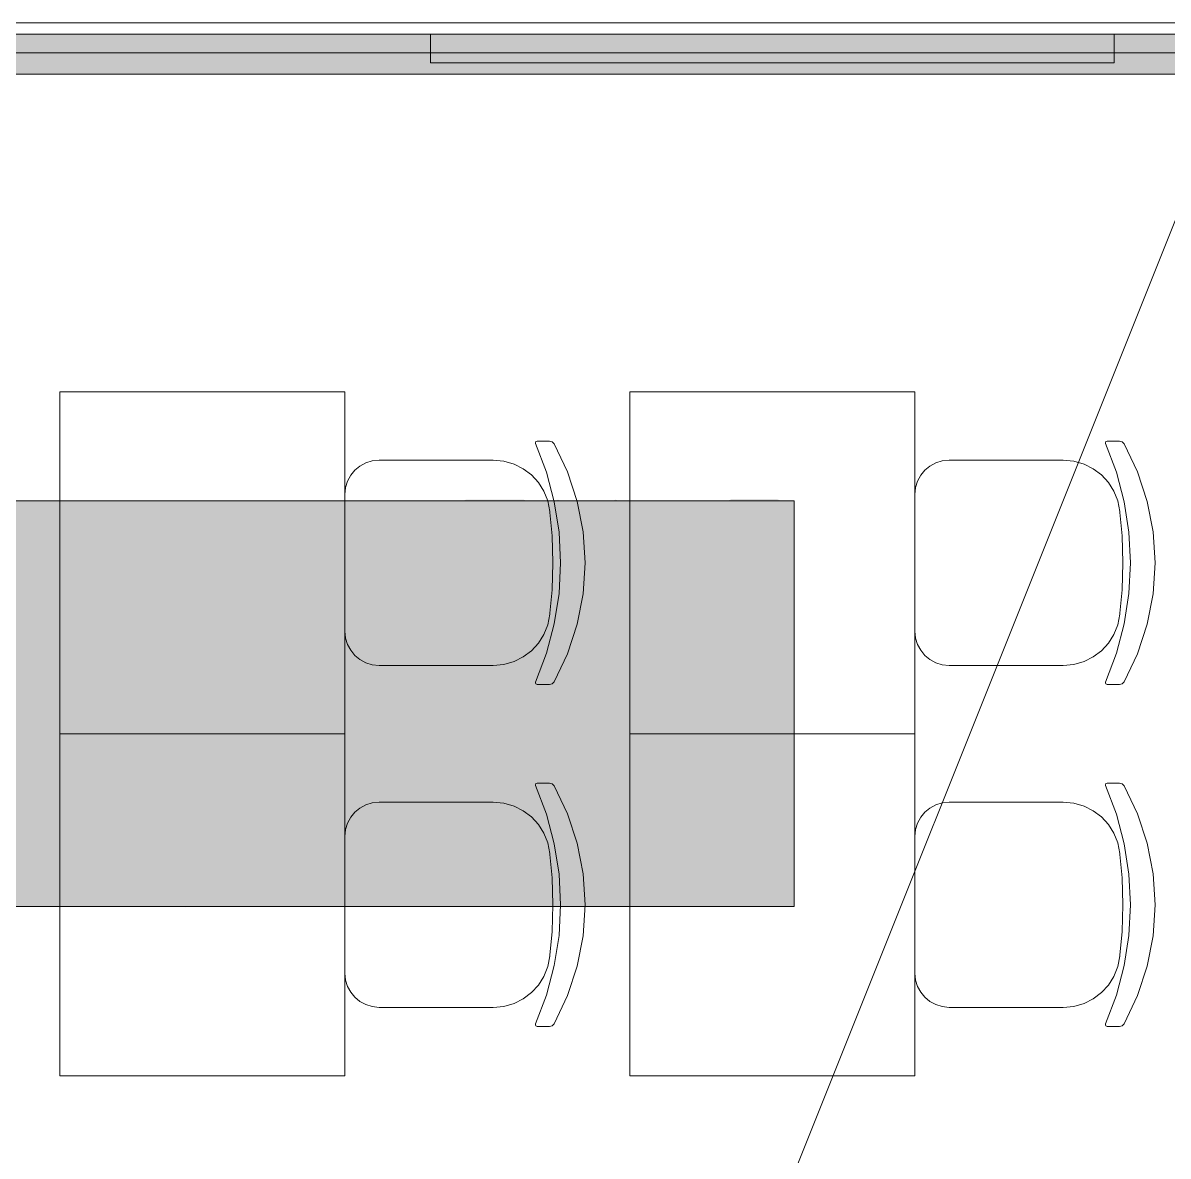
# Model space of a CAD drawing. Header units: millimetres. Extents: x 0 to 1189, y 0 to 841.
# Drawn here: x 412.75 to 432.85, y 351.51 to 371.4 of the extents above; entities that cross this region are included whole.
import ezdxf

# ---------------------------------------------------------------- set-up
doc = ezdxf.new("R2010")
doc.units = ezdxf.units.MM

msp = doc.modelspace()

# ---------------------------------------------------------------- hatches: boundary and pattern name
at = {"true_color": 0xf1d696}
h = msp.add_hatch(color=41, dxfattribs=at)
h.dxf.hatch_style = 2
h.paths.add_polyline_path([(386.662591, 370.498337), (386.662591, 371.198338), (462.358706, 371.198338), (462.358706, 370.498337)])
at = {"true_color": 0x999999}
h = msp.add_hatch(color=253, dxfattribs=at)
h.dxf.hatch_style = 2
h.paths.add_polyline_path([(431.90266, 371.198338), (431.90266, 370.698337), (419.902642, 370.698337), (419.902642, 371.198338)])
at = {"true_color": 0xffffff}
h = msp.add_hatch(color=7, dxfattribs=at)
h.dxf.hatch_style = 2
h.paths.add_polyline_path([(394.744603, 363.012325), (426.287651, 363.012325), (426.287651, 355.895314), (394.744603, 355.895314)])
at = {"true_color": 0x0077b0}
h = msp.add_hatch(color=144, dxfattribs=at)
h.dxf.hatch_style = 2
h.paths.add_polyline_path([(420.528334, 363.032102), (421.538711, 363.032102), (421.612436, 363.00654), (421.637379, 362.930128), (421.637379, 361.112771), (421.612436, 361.038012), (421.538711, 361.014103), (421.462299, 361.038012), (421.436737, 361.112771), (421.436737, 362.828704), (420.629757, 362.828704), (420.629757, 361.112771), (420.60447, 361.038012), (420.528334, 361.014103), (420.452197, 361.038012), (420.42691, 361.112771), (420.42691, 362.930128), (420.452197, 363.00654)])
h = msp.add_hatch(color=144, dxfattribs=at)
h.dxf.hatch_style = 2
h.paths.add_polyline_path([(422.042215, 361.112771), (422.042215, 362.930128), (422.067502, 363.00654), (422.143638, 363.032102), (422.219775, 363.00654), (422.245062, 362.930128), (422.245062, 362.224572), (423.052041, 362.224572), (423.052041, 362.930128), (423.077604, 363.00654), (423.154016, 363.032102), (423.227741, 363.00654), (423.252683, 362.930128), (423.252683, 361.112771), (423.227741, 361.038012), (423.154016, 361.014103), (423.077604, 361.038012), (423.052041, 361.112771), (423.052041, 362.021725), (422.245062, 362.021725), (422.245062, 361.112771), (422.219775, 361.038012), (422.143638, 361.014103), (422.067502, 361.038012)])
h = msp.add_hatch(color=144, dxfattribs=at)
h.dxf.hatch_style = 2
h.paths.add_polyline_path([(425.865, 362.834216), (425.280712, 362.834216), (425.280712, 362.721768), (425.256114, 362.647768), (425.1848, 362.622549), (425.106252, 362.648112), (425.08062, 362.724524), (425.083376, 362.936191), (425.108663, 363.012328), (425.1848, 363.037615), (425.99233, 363.037615), (426.066193, 363.012672), (426.093754, 362.938947), (426.088242, 362.913591), (425.684752, 361.095683), (425.652437, 361.037254), (425.58829, 361.016859), (425.51236, 361.042353), (425.486866, 361.118283), (425.486866, 361.140883)])
h = msp.add_hatch(color=144, dxfattribs=at)
h.dxf.hatch_style = 2
h.paths.add_polyline_path([(424.565922, 361.51626), (423.758943, 361.51626), (423.682806, 361.541823), (423.657519, 361.618235), (423.682806, 361.694372), (423.758943, 361.719659), (424.565922, 361.719659), (424.642058, 361.694372), (424.667345, 361.618235), (424.642058, 361.541823)])
h = msp.add_hatch(color=144, dxfattribs=at)
h.paths.add_polyline_path([(412.463237, 359.737152), (412.488524, 359.810877), (412.56466, 359.83582), (413.069573, 359.83582), (413.225912, 359.806468), (413.354552, 359.720065), (413.443573, 359.589013), (413.473063, 359.43233), (413.473063, 358.828198), (413.443573, 358.671515), (413.354552, 358.540464), (413.225912, 358.453027), (413.069573, 358.424709), (412.666084, 358.424709), (412.666084, 357.916488), (412.640797, 357.84297), (412.56466, 357.817821), (412.488524, 357.84297), (412.463237, 357.916488)])
h.paths.add_polyline_path([(412.666084, 359.632421), (412.666084, 358.625351), (413.069573, 358.625351), (413.146744, 358.639958), (413.210685, 358.684331), (413.255333, 358.750064), (413.270216, 358.828198), (413.270216, 359.43233), (413.255677, 359.510465), (413.213441, 359.576197), (413.148122, 359.619192), (413.069573, 359.632421)])
h = msp.add_hatch(color=144, dxfattribs=at)
h.dxf.hatch_style = 2
h.paths.add_polyline_path([(414.503818, 359.130264), (414.870928, 358.580151), (414.887464, 358.523376), (414.862177, 358.448618), (414.786041, 358.424709), (414.737465, 358.435389), (414.701705, 358.467152), (414.382551, 358.94671), (414.063397, 358.467152), (414.027637, 358.435389), (413.979062, 358.424709), (413.908506, 358.452821), (413.877638, 358.523376), (413.894174, 358.580151), (414.261284, 359.130264), (413.894174, 359.677621), (413.877638, 359.737152), (413.902925, 359.810877), (413.979062, 359.83582), (414.027637, 359.82514), (414.063397, 359.793376), (414.382551, 359.313819), (414.701705, 359.793376), (414.737465, 359.82514), (414.786041, 359.83582), (414.862177, 359.811911), (414.887464, 359.737152), (414.870928, 359.677621)])
h = msp.add_hatch(color=144, dxfattribs=at)
h.paths.add_polyline_path([(416.099018, 359.632421), (415.695529, 359.632421), (415.616981, 359.618159), (415.551662, 359.576197), (415.509425, 359.510465), (415.494886, 359.43233), (415.494886, 358.828198), (415.509769, 358.751097), (415.554418, 358.684331), (415.619392, 358.639958), (415.695529, 358.625351), (415.898376, 358.625351), (415.975546, 358.639958), (416.039487, 358.684331), (416.084136, 358.750064), (416.099018, 358.828198)])
h.paths.add_polyline_path([(416.502508, 358.523376), (416.477565, 358.448618), (416.40384, 358.424709), (416.274236, 358.45034), (416.17233, 358.528888), (416.047135, 358.45034), (415.898376, 358.424709), (415.695529, 358.424709), (415.53919, 358.453027), (415.41055, 358.540464), (415.321529, 358.670482), (415.292039, 358.828198), (415.292039, 359.43233), (415.321529, 359.589013), (415.41055, 359.720065), (415.53919, 359.806468), (415.695529, 359.83582), (416.200442, 359.83582), (416.276579, 359.810877), (416.301866, 359.737152), (416.301866, 358.726775), (416.327428, 358.650638), (416.40384, 358.625351), (416.477565, 358.599788)])
h = msp.add_hatch(color=144, dxfattribs=at)
h.dxf.hatch_style = 2
h.paths.add_polyline_path([(417.59848, 358.523376), (417.59848, 359.737152), (417.623767, 359.810877), (417.699904, 359.83582), (418.204817, 359.83582), (418.359088, 359.806468), (418.489795, 359.720065), (418.578816, 359.589013), (418.608306, 359.43233), (418.608306, 358.523376), (418.583019, 358.448618), (418.506883, 358.424709), (418.430746, 358.448618), (418.405459, 358.523376), (418.405459, 359.43233), (418.390921, 359.510465), (418.348684, 359.576197), (418.283365, 359.619192), (418.204817, 359.632421), (417.801327, 359.632421), (417.801327, 358.523376), (417.77604, 358.448618), (417.699904, 358.424709), (417.623767, 358.448618)])
h = msp.add_hatch(color=144, dxfattribs=at)
h.paths.add_polyline_path([(419.012881, 359.737152), (419.038168, 359.810877), (419.114305, 359.83582), (419.619218, 359.83582), (419.775557, 359.806468), (419.904196, 359.720065), (419.993218, 359.589013), (420.022708, 359.43233), (420.022708, 358.828198), (419.993218, 358.671515), (419.904196, 358.540464), (419.775557, 358.453027), (419.619218, 358.424709), (419.215729, 358.424709), (419.215729, 357.916488), (419.190442, 357.84297), (419.114305, 357.817821), (419.038168, 357.84297), (419.012881, 357.916488)])
h.paths.add_polyline_path([(419.215729, 359.632421), (419.215729, 358.625351), (419.619218, 358.625351), (419.696388, 358.639958), (419.760329, 358.684331), (419.804978, 358.750064), (419.819861, 358.828198), (419.819861, 359.43233), (419.805322, 359.510465), (419.763085, 359.576197), (419.697766, 359.619192), (419.619218, 359.632421)])
h = msp.add_hatch(color=144, dxfattribs=at)
h.paths.add_polyline_path([(420.427283, 358.926866), (420.427283, 359.330907), (420.436317, 359.432546), (420.463594, 359.525968), (420.509371, 359.611432), (420.573906, 359.689197), (420.65167, 359.753732), (420.737135, 359.799509), (420.830557, 359.826785), (420.932196, 359.83582), (421.127257, 359.799853), (421.290486, 359.691953), (421.355021, 359.614145), (421.400798, 359.52838), (421.428074, 359.434139), (421.437109, 359.330907), (421.437109, 358.926866), (421.427644, 358.82682), (421.39942, 358.734216), (421.352696, 358.649053), (421.28773, 358.571332), (421.211171, 358.506797), (421.125879, 358.46102), (421.032629, 358.433744), (420.932196, 358.424709), (420.830557, 358.433744), (420.737135, 358.46102), (420.65167, 358.506797), (420.573906, 358.571332), (420.509371, 358.649053), (420.463594, 358.734216), (420.436317, 358.82682)])
h.paths.add_polyline_path([(421.234262, 358.929622), (421.234262, 359.333663), (421.212764, 359.449142), (421.146619, 359.548085), (421.049122, 359.613749), (420.932196, 359.635177), (420.815269, 359.613749), (420.717773, 359.548085), (420.651627, 359.449142), (420.63013, 359.333663), (420.63013, 358.929622), (420.651627, 358.812075), (420.717773, 358.715199), (420.815269, 358.648158), (420.932196, 358.625351), (421.049122, 358.648158), (421.146619, 358.715199), (421.212764, 358.813109)])
h = msp.add_hatch(color=144, dxfattribs=at)
h.paths.add_polyline_path([(422.346597, 359.635177), (422.229671, 359.613749), (422.132174, 359.548085), (422.066029, 359.450176), (422.044531, 359.333663), (422.044531, 359.231688), (422.648663, 359.231688), (422.648663, 359.333663), (422.627166, 359.450176), (422.56102, 359.548085), (422.463524, 359.613749)])
h.paths.add_polyline_path([(422.044531, 359.028841), (422.044531, 358.828198), (422.059414, 358.751097), (422.104062, 358.684331), (422.169037, 358.639958), (422.245174, 358.625351), (422.750087, 358.625351), (422.826223, 358.599788), (422.85151, 358.523376), (422.826223, 358.448618), (422.750087, 358.424709), (422.245174, 358.424709), (422.088835, 358.453027), (421.960195, 358.540464), (421.871174, 358.670482), (421.841684, 358.828198), (421.841684, 359.330907), (421.850719, 359.432546), (421.877995, 359.525968), (421.923772, 359.611432), (421.988307, 359.689197), (422.066072, 359.753732), (422.151536, 359.799509), (422.244958, 359.826785), (422.346597, 359.83582), (422.541658, 359.799853), (422.704887, 359.691953), (422.769422, 359.614188), (422.815199, 359.528724), (422.842476, 359.435302), (422.85151, 359.333663), (422.85151, 359.028841)])
h = msp.add_hatch(color=144, dxfattribs=at)
h.dxf.hatch_style = 2
h.paths.add_polyline_path([(423.862422, 358.926866), (423.458933, 359.446111), (423.458933, 358.523376), (423.433646, 358.448618), (423.357509, 358.424709), (423.281372, 358.448618), (423.256085, 358.523376), (423.256085, 359.737152), (423.281372, 359.810877), (423.357509, 359.83582), (423.408221, 359.820593), (423.458933, 359.773533), (423.862422, 359.254288), (424.265912, 359.773533), (424.316899, 359.820593), (424.367887, 359.83582), (424.441612, 359.810877), (424.466554, 359.737152), (424.466554, 358.523376), (424.441612, 358.448618), (424.367887, 358.424709), (424.291474, 358.448618), (424.265912, 358.523376), (424.265912, 359.446111)])
h = msp.add_hatch(color=144, dxfattribs=at)
h.paths.add_polyline_path([(425.677937, 359.632421), (425.274447, 359.632421), (425.195899, 359.618159), (425.13058, 359.576197), (425.088343, 359.510465), (425.073805, 359.43233), (425.073805, 358.828198), (425.088688, 358.751097), (425.133336, 358.684331), (425.198311, 358.639958), (425.274447, 358.625351), (425.477295, 358.625351), (425.554465, 358.639958), (425.618406, 358.684331), (425.663054, 358.750064), (425.677937, 358.828198)])
h.paths.add_polyline_path([(426.081426, 358.523376), (426.056484, 358.448618), (425.982759, 358.424709), (425.853154, 358.45034), (425.751249, 358.528888), (425.626054, 358.45034), (425.477295, 358.424709), (425.274447, 358.424709), (425.118109, 358.453027), (424.989469, 358.540464), (424.900448, 358.670482), (424.870958, 358.828198), (424.870958, 359.43233), (424.900448, 359.589013), (424.989469, 359.720065), (425.118109, 359.806468), (425.274447, 359.83582), (425.779361, 359.83582), (425.855497, 359.810877), (425.880784, 359.737152), (425.880784, 358.726775), (425.906347, 358.650638), (425.982759, 358.625351), (426.056484, 358.599788)])
h = msp.add_hatch(color=144, dxfattribs=at)
h.paths.add_polyline_path([(413.04255, 357.32073), (413.134397, 357.375852), (413.218388, 357.394593), (413.263932, 357.408442), (413.304929, 357.44751), (413.335384, 357.497119), (413.345168, 357.546729), (413.334074, 357.605709), (413.30107, 357.654767), (413.251806, 357.687151), (413.193032, 357.69721), (413.134259, 357.686324), (413.084994, 357.654767), (413.053437, 357.605709), (413.04255, 357.546729)])
h.paths.add_polyline_path([(413.419582, 357.364828), (413.513219, 357.307708), (413.5866, 357.22537), (413.632282, 357.1256), (413.647785, 357.017562), (413.647785, 356.713291), (413.619535, 356.567701), (413.535888, 356.446503), (413.414276, 356.363476), (413.2691, 356.33626), (413.122821, 356.363476), (413.000107, 356.446503), (412.917562, 356.568528), (412.890415, 356.713291), (412.890415, 357.546729), (412.912464, 357.664482), (412.979161, 357.762805), (413.076381, 357.827848), (413.193032, 357.849897), (413.310303, 357.827573), (413.408557, 357.7606), (413.473601, 357.664206), (413.495649, 357.546729), (413.476633, 357.443996)])
h.paths.add_polyline_path([(413.495649, 356.714945), (413.495649, 357.017562), (413.479389, 357.104654), (413.430055, 357.178517), (413.356605, 357.228057), (413.2691, 357.244111), (413.181595, 357.228057), (413.108145, 357.178517), (413.058811, 357.104654), (413.04255, 357.017562), (413.04255, 356.714945), (413.058811, 356.626681), (413.108145, 356.554541), (413.181595, 356.503898), (413.2691, 356.486742), (413.356605, 356.503898), (413.430055, 356.554541), (413.479389, 356.627508)])
h = msp.add_hatch(color=144, dxfattribs=at)
h.dxf.hatch_style = 2
h.paths.add_polyline_path([(414.469759, 356.410123), (414.469759, 357.32073), (414.488776, 357.375852), (414.545826, 357.394593), (414.924511, 357.394593), (415.040335, 357.372613), (415.138383, 357.308052), (415.20508, 357.209316), (415.227129, 357.091976), (415.227129, 356.410123), (415.208112, 356.354174), (415.151061, 356.33626), (415.09401, 356.354174), (415.074993, 356.410123), (415.074993, 357.091976), (415.064107, 357.150749), (415.03255, 357.200014), (414.983285, 357.232191), (414.924511, 357.242458), (414.621894, 357.242458), (414.621894, 356.410123), (414.602877, 356.354174), (414.545826, 356.33626), (414.488776, 356.354174)])
h = msp.add_hatch(color=144, dxfattribs=at)
h.paths.add_polyline_path([(415.530585, 357.32073), (415.549602, 357.375852), (415.606653, 357.394593), (415.985338, 357.394593), (416.102609, 357.372613), (416.199209, 357.308052), (416.265906, 357.209316), (416.287955, 357.091976), (416.287955, 356.638877), (416.265906, 356.521537), (416.199209, 356.422801), (416.102609, 356.357413), (415.985338, 356.33626), (415.68272, 356.33626), (415.68272, 355.95537), (415.663703, 355.899766), (415.606653, 355.880956), (415.549602, 355.899766), (415.530585, 355.95537)])
h.paths.add_polyline_path([(415.68272, 357.242458), (415.68272, 356.486742), (415.985338, 356.486742), (416.043008, 356.497835), (416.091171, 356.530839), (416.124657, 356.580104), (416.135819, 356.638877), (416.135819, 357.091976), (416.124933, 357.150749), (416.093376, 357.200014), (416.044111, 357.232191), (415.985338, 357.242458)])
h = msp.add_hatch(color=144, dxfattribs=at)
h.dxf.hatch_style = 2
h.paths.add_polyline_path([(417.348781, 357.32073), (417.348781, 356.410123), (417.329764, 356.354174), (417.272713, 356.33626), (416.894028, 356.33626), (416.776757, 356.357413), (416.680157, 356.422801), (416.61346, 356.52071), (416.591411, 356.638877), (416.591411, 357.32073), (416.610428, 357.375852), (416.667479, 357.394593), (416.72453, 357.375852), (416.743547, 357.32073), (416.743547, 356.638877), (416.754709, 356.58093), (416.788195, 356.530839), (416.837184, 356.497835), (416.894028, 356.486742), (417.196646, 356.486742), (417.196646, 357.32073), (417.215662, 357.375852), (417.272713, 357.394593), (417.329764, 357.375852)])
h = msp.add_hatch(color=144, dxfattribs=at)
h.dxf.hatch_style = 2
h.paths.add_polyline_path([(418.10699, 356.713291), (417.804373, 357.102449), (417.804373, 356.410123), (417.785356, 356.354174), (417.728305, 356.33626), (417.671254, 356.354174), (417.652237, 356.410123), (417.652237, 357.32073), (417.671254, 357.375852), (417.728305, 357.394593), (417.766339, 357.383224), (417.804373, 357.348291), (418.10699, 356.958582), (418.409607, 357.348291), (418.447917, 357.383224), (418.486226, 357.394593), (418.541348, 357.375852), (418.560089, 357.32073), (418.560089, 356.410123), (418.541348, 356.354174), (418.486226, 356.33626), (418.428693, 356.354174), (418.409607, 356.410123), (418.409607, 357.102449)])
h = msp.add_hatch(color=144, dxfattribs=at)
h.paths.add_polyline_path([(419.242102, 357.244111), (419.154596, 357.228057), (419.081147, 357.178517), (419.031813, 357.105481), (419.015552, 357.017562), (419.015552, 356.941494), (419.468651, 356.941494), (419.468651, 357.017562), (419.45239, 357.105481), (419.403057, 357.178517), (419.329607, 357.228057)])
h.paths.add_polyline_path([(419.015552, 356.789359), (419.015552, 356.638877), (419.026714, 356.58093), (419.060201, 356.530839), (419.10919, 356.497835), (419.166034, 356.486742), (419.544719, 356.486742), (419.60177, 356.467656), (419.620787, 356.410123), (419.60177, 356.354174), (419.544719, 356.33626), (419.166034, 356.33626), (419.048763, 356.357413), (418.952163, 356.422801), (418.885466, 356.52071), (418.863417, 356.638877), (418.863417, 357.015908), (418.890564, 357.162118), (418.973109, 357.28435), (419.095823, 357.367377), (419.242102, 357.394593), (419.388381, 357.367652), (419.511095, 357.286555), (419.593639, 357.164047), (419.620787, 357.017562), (419.620787, 356.789359)])
h = msp.add_hatch(color=144, dxfattribs=at)
h.dxf.hatch_style = 2
h.paths.add_polyline_path([(420.681613, 357.32073), (420.681613, 356.410123), (420.662596, 356.354174), (420.605545, 356.33626), (420.548494, 356.354174), (420.529478, 356.410123), (420.529478, 356.789359), (420.22686, 356.789359), (420.111036, 356.811338), (420.012989, 356.8759), (419.946292, 356.973051), (419.924243, 357.087566), (419.924243, 357.32073), (419.94326, 357.375852), (420.000311, 357.394593), (420.057362, 357.375852), (420.076379, 357.32073), (420.076379, 357.094181), (420.087541, 357.035407), (420.121027, 356.986143), (420.170016, 356.952656), (420.22686, 356.941494), (420.529478, 356.941494), (420.529478, 357.32073), (420.548494, 357.375852), (420.605545, 357.394593), (420.662596, 357.375852)])
h = msp.add_hatch(color=144, dxfattribs=at)
h.paths.add_polyline_path([(421.590304, 357.242458), (421.287687, 357.242458), (421.228913, 357.231571), (421.179648, 357.200014), (421.148091, 357.150749), (421.137205, 357.091976), (421.137205, 356.638877), (421.148367, 356.58093), (421.181853, 356.530839), (421.230843, 356.497835), (421.287687, 356.486742), (421.439822, 356.486742), (421.497493, 356.497835), (421.545655, 356.530839), (421.579142, 356.580104), (421.590304, 356.638877)])
h.paths.add_polyline_path([(421.892921, 356.410123), (421.87418, 356.354174), (421.819058, 356.33626), (421.7217, 356.355552), (421.645425, 356.414532), (421.551305, 356.355552), (421.439822, 356.33626), (421.287687, 356.33626), (421.170416, 356.357413), (421.073815, 356.422801), (421.007118, 356.52071), (420.985069, 356.638877), (420.985069, 357.091976), (421.007118, 357.209316), (421.073815, 357.308052), (421.170416, 357.372613), (421.287687, 357.394593), (421.666371, 357.394593), (421.723422, 357.375852), (421.742439, 357.32073), (421.742439, 356.562809), (421.761525, 356.505758), (421.819058, 356.486742), (421.87418, 356.467656)])
h = msp.add_hatch(color=144, dxfattribs=at)
h.dxf.hatch_style = 2
h.paths.add_polyline_path([(422.348384, 356.789359), (422.348384, 356.410123), (422.329367, 356.354174), (422.272317, 356.33626), (422.215266, 356.354174), (422.196249, 356.410123), (422.196249, 357.32073), (422.215266, 357.375852), (422.272317, 357.394593), (422.329367, 357.375852), (422.348384, 357.32073), (422.348384, 356.941494), (422.801483, 356.941494), (422.801483, 357.32073), (422.8205, 357.375852), (422.877551, 357.394593), (422.934602, 357.375852), (422.953619, 357.32073), (422.953619, 356.410123), (422.934602, 356.354174), (422.877551, 356.33626), (422.8205, 356.354174), (422.801483, 356.410123), (422.801483, 356.789359)])
h = msp.add_hatch(color=144, dxfattribs=at)
h.dxf.hatch_style = 2
h.paths.add_polyline_path([(424.014445, 357.32073), (424.014445, 356.410123), (423.995428, 356.354174), (423.938377, 356.33626), (423.559692, 356.33626), (423.442421, 356.357413), (423.345821, 356.422801), (423.279124, 356.52071), (423.257075, 356.638877), (423.257075, 357.32073), (423.276092, 357.375852), (423.333143, 357.394593), (423.390194, 357.375852), (423.409211, 357.32073), (423.409211, 356.638877), (423.420373, 356.58093), (423.453859, 356.530839), (423.502848, 356.497835), (423.559692, 356.486742), (423.86231, 356.486742), (423.86231, 357.32073), (423.881326, 357.375852), (423.938377, 357.394593), (423.995428, 357.375852)])
h = msp.add_hatch(color=144, dxfattribs=at)
h.paths.add_polyline_path([(424.586343, 356.791564), (424.480648, 356.823603), (424.393969, 356.890782), (424.336918, 356.983524), (424.317901, 357.091976), (424.33995, 357.209316), (424.406647, 357.308052), (424.503248, 357.372613), (424.620519, 357.394593), (424.999203, 357.394593), (425.056254, 357.375852), (425.075271, 357.32073), (425.075271, 356.410123), (425.056254, 356.354174), (424.999203, 356.33626), (424.942153, 356.354174), (424.923136, 356.410123), (424.923136, 356.789359), (424.770449, 356.789359), (424.455154, 356.366025), (424.427869, 356.343081), (424.393969, 356.33626), (424.336918, 356.354174), (424.317901, 356.410123), (424.332784, 356.456976)])
h.paths.add_polyline_path([(424.470037, 357.091976), (424.481199, 357.034029), (424.514685, 356.983938), (424.563674, 356.950451), (424.620519, 356.939289), (424.923136, 356.939289), (424.923136, 357.242458), (424.620519, 357.242458), (424.561745, 357.231571), (424.51248, 357.200014), (424.480923, 357.150749)])
h = msp.add_hatch(color=144, dxfattribs=at)
h.dxf.hatch_style = 2
h.paths.add_polyline_path([(425.848363, 356.865426), (426.123419, 356.452566), (426.136097, 356.410123), (426.11708, 356.354174), (426.06003, 356.33626), (425.99664, 356.36823), (425.757413, 356.727623), (425.518185, 356.36823), (425.454795, 356.33626), (425.401879, 356.357206), (425.378728, 356.410123), (425.391406, 356.452566), (425.666462, 356.865426), (425.391406, 357.276082), (425.378728, 357.32073), (425.397745, 357.375852), (425.454795, 357.394593), (425.518185, 357.362623), (425.757413, 357.00323), (425.99664, 357.362623), (426.06003, 357.394593), (426.11708, 357.376679), (426.136097, 357.32073), (426.123419, 357.276082)])

# ---------------------------------------------------------------- linework, layer by layer
at = {"color": 7, "lineweight": 0}
for points in [[(439.058671, 371.398338), (386.871591, 371.398338)], [(379.082579, 371.198338), (439.058671, 371.198338)], [(462.358706, 371.198338), (385.96259, 371.198338)], [(202.529309, 370.871337), (863.72632, 370.871337)], [(387.362592, 370.498337), (462.358706, 370.498337)]]:
    msp.add_lwpolyline(points, dxfattribs=at)
at = {"color": 253, "lineweight": 0, "true_color": 0x999999}
for points in [[(419.902642, 370.698337), (419.902642, 371.198338)], [(419.902642, 371.198338), (431.90266, 371.198338)], [(431.90266, 371.198338), (431.90266, 370.698337)], [(431.90266, 370.698337), (419.902642, 370.698337)], [(413.402632, 358.924319), (413.402632, 364.924328)], [(413.402632, 364.924328), (418.402639, 364.924328)], [(418.402639, 364.924328), (418.402639, 358.924319)], [(423.402647, 358.924319), (423.402647, 364.924328)], [(423.402647, 364.924328), (428.402655, 364.924328)], [(428.402655, 364.924328), (428.402655, 358.924319)], [(421.749644, 364.016327), (421.746644, 364.029327), (421.755269, 364.050702), (421.776644, 364.059327)], [(421.749644, 364.016327), (421.746644, 364.029327), (421.755269, 364.050702), (421.776644, 364.059327)], [(421.749644, 364.016327), (421.940004, 363.512685), (422.07702, 362.9932), (422.159848, 362.462278), (422.187645, 361.924324), (422.159848, 361.38651), (422.07702, 360.855822), (421.940004, 360.336384), (421.749644, 359.83232)], [(421.749644, 364.016327), (421.940004, 363.512685), (422.07702, 362.9932), (422.159848, 362.462278), (422.187645, 361.924324), (422.159848, 361.38651), (422.07702, 360.855822), (421.940004, 360.336384), (421.749644, 359.83232)], [(421.992645, 364.059327), (421.776644, 364.059327)], [(421.992645, 364.059327), (421.776644, 364.059327)], [(421.992645, 364.059327), (422.04152, 364.046702), (422.077645, 364.012327)], [(421.992645, 364.059327), (422.04152, 364.046702), (422.077645, 364.012327)], [(422.077645, 364.012327), (422.311364, 363.519295), (422.480395, 363.002825), (422.583052, 362.469106), (422.617646, 361.924324), (422.583052, 361.379963), (422.480395, 360.846197), (422.311364, 360.329493), (422.077645, 359.83632)], [(422.077645, 364.012327), (422.311364, 363.519295), (422.480395, 363.002825), (422.583052, 362.469106), (422.617646, 361.924324), (422.583052, 361.379963), (422.480395, 360.846197), (422.311364, 360.329493), (422.077645, 359.83632)], [(431.74966, 364.016327), (431.74666, 364.029327), (431.755285, 364.050702), (431.77666, 364.059327)], [(431.74966, 364.016327), (431.74666, 364.029327), (431.755285, 364.050702), (431.77666, 364.059327)], [(431.74966, 364.016327), (431.940019, 363.512685), (432.077035, 362.9932), (432.159863, 362.462278), (432.18766, 361.924324), (432.159863, 361.38651), (432.077035, 360.855822), (431.940019, 360.336384), (431.74966, 359.83232)], [(431.74966, 364.016327), (431.940019, 363.512685), (432.077035, 362.9932), (432.159863, 362.462278), (432.18766, 361.924324), (432.159863, 361.38651), (432.077035, 360.855822), (431.940019, 360.336384), (431.74966, 359.83232)], [(431.99266, 364.059327), (431.77666, 364.059327)], [(431.99266, 364.059327), (431.77666, 364.059327)], [(431.99266, 364.059327), (432.041535, 364.046702), (432.07766, 364.012327)], [(431.99266, 364.059327), (432.041535, 364.046702), (432.07766, 364.012327)], [(432.07766, 364.012327), (432.311379, 363.519295), (432.480411, 363.002825), (432.583067, 362.469106), (432.617661, 361.924324), (432.583067, 361.379963), (432.480411, 360.846197), (432.311379, 360.329493), (432.07766, 359.83632)], [(432.07766, 364.012327), (432.311379, 363.519295), (432.480411, 363.002825), (432.583067, 362.469106), (432.617661, 361.924324), (432.583067, 361.379963), (432.480411, 360.846197), (432.311379, 360.329493), (432.07766, 359.83632)], [(418.402639, 363.124325), (418.414844, 363.245427), (418.449842, 363.358138), (418.505208, 363.460068), (418.578514, 363.548826), (418.667337, 363.622022), (418.769249, 363.677264), (418.881826, 363.712162), (419.00264, 363.724326)], [(418.402639, 363.124325), (418.414844, 363.245427), (418.449842, 363.358138), (418.505208, 363.460068), (418.578514, 363.548826), (418.667337, 363.622022), (418.769249, 363.677264), (418.881826, 363.712162), (419.00264, 363.724326)], [(419.00264, 363.724326), (421.005643, 363.724326)], [(419.00264, 363.724326), (421.005643, 363.724326)], [(421.005643, 363.724326), (421.19388, 363.706613), (421.370784, 363.655561), (421.5329, 363.574297), (421.676769, 363.465951), (421.798935, 363.333652), (421.895941, 363.180529), (421.96433, 363.00971), (422.000645, 362.824325)], [(421.005643, 363.724326), (421.19388, 363.706613), (421.370784, 363.655561), (421.5329, 363.574297), (421.676769, 363.465951), (421.798935, 363.333652), (421.895941, 363.180529), (421.96433, 363.00971), (422.000645, 362.824325)], [(428.402655, 363.124325), (428.41486, 363.245427), (428.449858, 363.358138), (428.505223, 363.460068), (428.57853, 363.548826), (428.667352, 363.622022), (428.769264, 363.677264), (428.881841, 363.712162), (429.002655, 363.724326)], [(428.402655, 363.124325), (428.41486, 363.245427), (428.449858, 363.358138), (428.505223, 363.460068), (428.57853, 363.548826), (428.667352, 363.622022), (428.769264, 363.677264), (428.881841, 363.712162), (429.002655, 363.724326)], [(429.002655, 363.724326), (431.005658, 363.724326)], [(429.002655, 363.724326), (431.005658, 363.724326)], [(431.005658, 363.724326), (431.193895, 363.706613), (431.3708, 363.655561), (431.532915, 363.574297), (431.676785, 363.465951), (431.798951, 363.333652), (431.895957, 363.180529), (431.964345, 363.00971), (432.00066, 362.824325)], [(431.005658, 363.724326), (431.193895, 363.706613), (431.3708, 363.655561), (431.532915, 363.574297), (431.676785, 363.465951), (431.798951, 363.333652), (431.895957, 363.180529), (431.964345, 363.00971), (432.00066, 362.824325)], [(418.402639, 360.723322), (418.402639, 363.124325)], [(418.402639, 360.723322), (418.402639, 363.124325)], [(428.402655, 360.723322), (428.402655, 363.124325)], [(428.402655, 360.723322), (428.402655, 363.124325)], [(421.995645, 362.865325), (422.03752, 362.395949), (422.051645, 361.924324), (422.03752, 361.453073), (421.995645, 360.983322)], [(421.995645, 362.865325), (422.03752, 362.395949), (422.051645, 361.924324), (422.03752, 361.453073), (421.995645, 360.983322)], [(431.99566, 362.865325), (432.037535, 362.395949), (432.05166, 361.924324), (432.037535, 361.453073), (431.99566, 360.983322)], [(431.99566, 362.865325), (432.037535, 362.395949), (432.05166, 361.924324), (432.037535, 361.453073), (431.99566, 360.983322)], [(422.000645, 361.024322), (421.96433, 360.838937), (421.895941, 360.668119), (421.798935, 360.514995), (421.676769, 360.382696), (421.5329, 360.27435), (421.370784, 360.193087), (421.19388, 360.142034), (421.005643, 360.124321)], [(422.000645, 361.024322), (421.96433, 360.838937), (421.895941, 360.668119), (421.798935, 360.514995), (421.676769, 360.382696), (421.5329, 360.27435), (421.370784, 360.193087), (421.19388, 360.142034), (421.005643, 360.124321)], [(432.00066, 361.024322), (431.964345, 360.838937), (431.895957, 360.668119), (431.798951, 360.514995), (431.676785, 360.382696), (431.532915, 360.27435), (431.3708, 360.193087), (431.193895, 360.142034), (431.005658, 360.124321)], [(432.00066, 361.024322), (431.964345, 360.838937), (431.895957, 360.668119), (431.798951, 360.514995), (431.676785, 360.382696), (431.532915, 360.27435), (431.3708, 360.193087), (431.193895, 360.142034), (431.005658, 360.124321)], [(419.00264, 360.124321), (418.881826, 360.136526), (418.769249, 360.171524), (418.667337, 360.226889), (418.578514, 360.300196), (418.505208, 360.389019), (418.449842, 360.490931), (418.414844, 360.603507), (418.402639, 360.724322)], [(419.00264, 360.124321), (418.881826, 360.136526), (418.769249, 360.171524), (418.667337, 360.226889), (418.578514, 360.300196), (418.505208, 360.389019), (418.449842, 360.490931), (418.414844, 360.603507), (418.402639, 360.724322)], [(429.002655, 360.124321), (428.881841, 360.136526), (428.769264, 360.171524), (428.667352, 360.226889), (428.57853, 360.300196), (428.505223, 360.389019), (428.449858, 360.490931), (428.41486, 360.603507), (428.402655, 360.724322)], [(429.002655, 360.124321), (428.881841, 360.136526), (428.769264, 360.171524), (428.667352, 360.226889), (428.57853, 360.300196), (428.505223, 360.389019), (428.449858, 360.490931), (428.41486, 360.603507), (428.402655, 360.724322)], [(419.00264, 360.124321), (421.005643, 360.124321)], [(419.00264, 360.124321), (421.005643, 360.124321)], [(429.002655, 360.124321), (431.005658, 360.124321)], [(429.002655, 360.124321), (431.005658, 360.124321)], [(421.776644, 359.78932), (421.755269, 359.79832), (421.746644, 359.81932), (421.749644, 359.83232)], [(421.776644, 359.78932), (421.755269, 359.79832), (421.746644, 359.81932), (421.749644, 359.83232)], [(421.992645, 359.78932), (421.776644, 359.78932)], [(421.992645, 359.78932), (421.776644, 359.78932)], [(422.077645, 359.83632), (422.04152, 359.801945), (421.992645, 359.78932)], [(422.077645, 359.83632), (422.04152, 359.801945), (421.992645, 359.78932)], [(431.77666, 359.78932), (431.755285, 359.79832), (431.74666, 359.81932), (431.74966, 359.83232)], [(431.77666, 359.78932), (431.755285, 359.79832), (431.74666, 359.81932), (431.74966, 359.83232)], [(431.99266, 359.78932), (431.77666, 359.78932)], [(431.99266, 359.78932), (431.77666, 359.78932)], [(432.07766, 359.83632), (432.041535, 359.801945), (431.99266, 359.78932)], [(432.07766, 359.83632), (432.041535, 359.801945), (431.99266, 359.78932)], [(413.402632, 352.92431), (413.402632, 358.924319)], [(413.402632, 358.924319), (418.402639, 358.924319)], [(418.402639, 358.924319), (413.402632, 358.924319)], [(418.402639, 358.924319), (418.402639, 352.92431)], [(423.402647, 352.92431), (423.402647, 358.924319)], [(423.402647, 358.924319), (428.402655, 358.924319)], [(428.402655, 358.924319), (423.402647, 358.924319)], [(428.402655, 358.924319), (428.402655, 352.92431)], [(421.749644, 358.016318), (421.746644, 358.029318), (421.755269, 358.050693), (421.776644, 358.059318)], [(421.749644, 358.016318), (421.746644, 358.029318), (421.755269, 358.050693), (421.776644, 358.059318)], [(421.992645, 358.059318), (421.776644, 358.059318)], [(421.992645, 358.059318), (421.776644, 358.059318)], [(421.992645, 358.059318), (422.04152, 358.046693), (422.077645, 358.012318)], [(421.992645, 358.059318), (422.04152, 358.046693), (422.077645, 358.012318)], [(431.74966, 358.016318), (431.74666, 358.029318), (431.755285, 358.050693), (431.77666, 358.059318)], [(431.74966, 358.016318), (431.74666, 358.029318), (431.755285, 358.050693), (431.77666, 358.059318)], [(431.99266, 358.059318), (431.77666, 358.059318)], [(431.99266, 358.059318), (431.77666, 358.059318)], [(431.99266, 358.059318), (432.041535, 358.046693), (432.07766, 358.012318)], [(431.99266, 358.059318), (432.041535, 358.046693), (432.07766, 358.012318)], [(421.749644, 358.016318), (421.940004, 357.512676), (422.07702, 356.993191), (422.159848, 356.462268), (422.187645, 355.924314), (422.159848, 355.386501), (422.07702, 354.855813), (421.940004, 354.336375), (421.749644, 353.832311)], [(421.749644, 358.016318), (421.940004, 357.512676), (422.07702, 356.993191), (422.159848, 356.462268), (422.187645, 355.924314), (422.159848, 355.386501), (422.07702, 354.855813), (421.940004, 354.336375), (421.749644, 353.832311)], [(422.077645, 358.012318), (422.311364, 357.519286), (422.480395, 357.002816), (422.583052, 356.469097), (422.617646, 355.924314), (422.583052, 355.379954), (422.480395, 354.846188), (422.311364, 354.329484), (422.077645, 353.836311)], [(422.077645, 358.012318), (422.311364, 357.519286), (422.480395, 357.002816), (422.583052, 356.469097), (422.617646, 355.924314), (422.583052, 355.379954), (422.480395, 354.846188), (422.311364, 354.329484), (422.077645, 353.836311)], [(431.74966, 358.016318), (431.940019, 357.512676), (432.077035, 356.993191), (432.159863, 356.462268), (432.18766, 355.924314), (432.159863, 355.386501), (432.077035, 354.855813), (431.940019, 354.336375), (431.74966, 353.832311)], [(431.74966, 358.016318), (431.940019, 357.512676), (432.077035, 356.993191), (432.159863, 356.462268), (432.18766, 355.924314), (432.159863, 355.386501), (432.077035, 354.855813), (431.940019, 354.336375), (431.74966, 353.832311)], [(432.07766, 358.012318), (432.311379, 357.519286), (432.480411, 357.002816), (432.583067, 356.469097), (432.617661, 355.924314), (432.583067, 355.379954), (432.480411, 354.846188), (432.311379, 354.329484), (432.07766, 353.836311)], [(432.07766, 358.012318), (432.311379, 357.519286), (432.480411, 357.002816), (432.583067, 356.469097), (432.617661, 355.924314), (432.583067, 355.379954), (432.480411, 354.846188), (432.311379, 354.329484), (432.07766, 353.836311)], [(418.402639, 357.124316), (418.414844, 357.245418), (418.449842, 357.358129), (418.505208, 357.460059), (418.578514, 357.548817), (418.667337, 357.622012), (418.769249, 357.677255), (418.881826, 357.712153), (419.00264, 357.724317)], [(418.402639, 357.124316), (418.414844, 357.245418), (418.449842, 357.358129), (418.505208, 357.460059), (418.578514, 357.548817), (418.667337, 357.622012), (418.769249, 357.677255), (418.881826, 357.712153), (419.00264, 357.724317)], [(419.00264, 357.724317), (421.005643, 357.724317)], [(419.00264, 357.724317), (421.005643, 357.724317)], [(421.005643, 357.724317), (421.19388, 357.706604), (421.370784, 357.655551), (421.5329, 357.574288), (421.676769, 357.465942), (421.798935, 357.333643), (421.895941, 357.18052), (421.96433, 357.009701), (422.000645, 356.824316)], [(421.005643, 357.724317), (421.19388, 357.706604), (421.370784, 357.655551), (421.5329, 357.574288), (421.676769, 357.465942), (421.798935, 357.333643), (421.895941, 357.18052), (421.96433, 357.009701), (422.000645, 356.824316)], [(428.402655, 357.124316), (428.41486, 357.245418), (428.449858, 357.358129), (428.505223, 357.460059), (428.57853, 357.548817), (428.667352, 357.622012), (428.769264, 357.677255), (428.881841, 357.712153), (429.002655, 357.724317)], [(428.402655, 357.124316), (428.41486, 357.245418), (428.449858, 357.358129), (428.505223, 357.460059), (428.57853, 357.548817), (428.667352, 357.622012), (428.769264, 357.677255), (428.881841, 357.712153), (429.002655, 357.724317)], [(429.002655, 357.724317), (431.005658, 357.724317)], [(429.002655, 357.724317), (431.005658, 357.724317)], [(431.005658, 357.724317), (431.193895, 357.706604), (431.3708, 357.655551), (431.532915, 357.574288), (431.676785, 357.465942), (431.798951, 357.333643), (431.895957, 357.18052), (431.964345, 357.009701), (432.00066, 356.824316)], [(431.005658, 357.724317), (431.193895, 357.706604), (431.3708, 357.655551), (431.532915, 357.574288), (431.676785, 357.465942), (431.798951, 357.333643), (431.895957, 357.18052), (431.964345, 357.009701), (432.00066, 356.824316)], [(418.402639, 354.723313), (418.402639, 357.124316)], [(418.402639, 354.723313), (418.402639, 357.124316)], [(428.402655, 354.723313), (428.402655, 357.124316)], [(428.402655, 354.723313), (428.402655, 357.124316)], [(421.995645, 356.865316), (422.03752, 356.39594), (422.051645, 355.924314), (422.03752, 355.453064), (421.995645, 354.983313)], [(421.995645, 356.865316), (422.03752, 356.39594), (422.051645, 355.924314), (422.03752, 355.453064), (421.995645, 354.983313)], [(431.99566, 356.865316), (432.037535, 356.39594), (432.05166, 355.924314), (432.037535, 355.453064), (431.99566, 354.983313)], [(431.99566, 356.865316), (432.037535, 356.39594), (432.05166, 355.924314), (432.037535, 355.453064), (431.99566, 354.983313)], [(422.000645, 355.024313), (421.96433, 354.838928), (421.895941, 354.668109), (421.798935, 354.514986), (421.676769, 354.382687), (421.5329, 354.274341), (421.370784, 354.193077), (421.19388, 354.142025), (421.005643, 354.124312)], [(422.000645, 355.024313), (421.96433, 354.838928), (421.895941, 354.668109), (421.798935, 354.514986), (421.676769, 354.382687), (421.5329, 354.274341), (421.370784, 354.193077), (421.19388, 354.142025), (421.005643, 354.124312)], [(432.00066, 355.024313), (431.964345, 354.838928), (431.895957, 354.668109), (431.798951, 354.514986), (431.676785, 354.382687), (431.532915, 354.274341), (431.3708, 354.193077), (431.193895, 354.142025), (431.005658, 354.124312)], [(432.00066, 355.024313), (431.964345, 354.838928), (431.895957, 354.668109), (431.798951, 354.514986), (431.676785, 354.382687), (431.532915, 354.274341), (431.3708, 354.193077), (431.193895, 354.142025), (431.005658, 354.124312)], [(419.00264, 354.124312), (418.881826, 354.136517), (418.769249, 354.171515), (418.667337, 354.22688), (418.578514, 354.300187), (418.505208, 354.389009), (418.449842, 354.490922), (418.414844, 354.603498), (418.402639, 354.724313)], [(419.00264, 354.124312), (418.881826, 354.136517), (418.769249, 354.171515), (418.667337, 354.22688), (418.578514, 354.300187), (418.505208, 354.389009), (418.449842, 354.490922), (418.414844, 354.603498), (418.402639, 354.724313)], [(429.002655, 354.124312), (428.881841, 354.136517), (428.769264, 354.171515), (428.667352, 354.22688), (428.57853, 354.300187), (428.505223, 354.389009), (428.449858, 354.490922), (428.41486, 354.603498), (428.402655, 354.724313)], [(429.002655, 354.124312), (428.881841, 354.136517), (428.769264, 354.171515), (428.667352, 354.22688), (428.57853, 354.300187), (428.505223, 354.389009), (428.449858, 354.490922), (428.41486, 354.603498), (428.402655, 354.724313)], [(419.00264, 354.124312), (421.005643, 354.124312)], [(419.00264, 354.124312), (421.005643, 354.124312)], [(429.002655, 354.124312), (431.005658, 354.124312)], [(429.002655, 354.124312), (431.005658, 354.124312)], [(421.776644, 353.789311), (421.755269, 353.798311), (421.746644, 353.819311), (421.749644, 353.832311)], [(421.776644, 353.789311), (421.755269, 353.798311), (421.746644, 353.819311), (421.749644, 353.832311)], [(422.077645, 353.836311), (422.04152, 353.801936), (421.992645, 353.789311)], [(422.077645, 353.836311), (422.04152, 353.801936), (421.992645, 353.789311)], [(431.77666, 353.789311), (431.755285, 353.798311), (431.74666, 353.819311), (431.74966, 353.832311)], [(431.77666, 353.789311), (431.755285, 353.798311), (431.74666, 353.819311), (431.74966, 353.832311)], [(432.07766, 353.836311), (432.041535, 353.801936), (431.99266, 353.789311)], [(432.07766, 353.836311), (432.041535, 353.801936), (431.99266, 353.789311)], [(421.992645, 353.789311), (421.776644, 353.789311)], [(421.992645, 353.789311), (421.776644, 353.789311)], [(431.99266, 353.789311), (431.77666, 353.789311)], [(431.99266, 353.789311), (431.77666, 353.789311)], [(418.402639, 352.92431), (413.402632, 352.92431)], [(428.402655, 352.92431), (423.402647, 352.92431)]]:
    msp.add_lwpolyline(points, dxfattribs=at)
at = {"color": 144, "lineweight": 0, "true_color": 0x0077b0}
for points in [[(433.445662, 369.112335), (424.035648, 345.586299)], [(394.744603, 363.012325), (426.287651, 363.012325)], [(426.287651, 363.012325), (426.287651, 355.895314)], [(426.287651, 355.895314), (394.744603, 355.895314)]]:
    msp.add_lwpolyline(points, dxfattribs=at)

doc.saveas('drawing.dxf')
